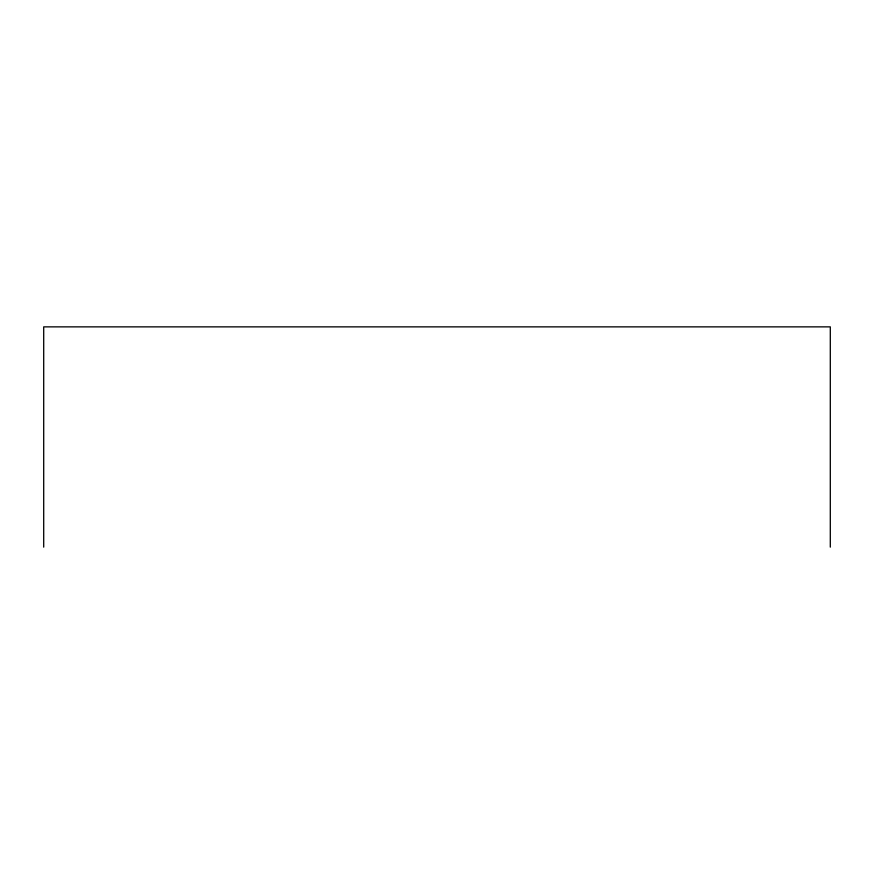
<?xml version="1.0" encoding="UTF-8"?>
<svg xmlns="http://www.w3.org/2000/svg" width="874" height="874" viewBox="0 0 874 874"><rect width="100%" height="100%" fill="white"/><g stroke="black" fill="none" stroke-linecap="round" stroke-linejoin="round"><path stroke-width="1.31" d="M830.3 547.135L830.3 326.865L43.7 326.865L43.7 547.135"/></g></svg>
